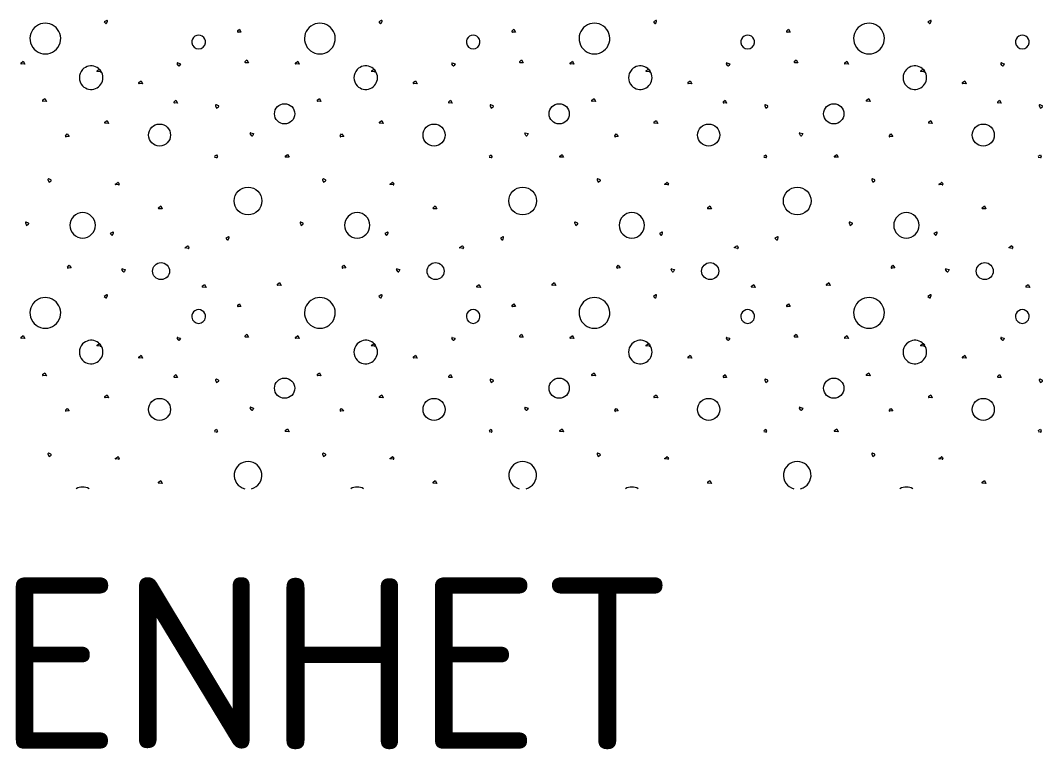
# Model space of a CAD drawing. Header units: millimetres. Extents: x 15 to 2176, y 3 to 641.
# Drawn here: x 1816.3 to 1875.9, y 3.3 to 45.8 of the extents above; entities that cross this region are included whole.
import ezdxf
from ezdxf.xclip import XClip

# ---------------------------------------------------------------- set-up
doc = ezdxf.new("R2010")
doc.units = ezdxf.units.MM
doc.header["$MEASUREMENT"] = 0
doc.header["$XCLIPFRAME"] = 0
doc.layers.add('A--------P-', color=7, linetype='Continuous')
doc.layers.add('A-L-10--EF-', color=4, linetype='Continuous', lineweight=0)
doc.styles.add('ISO', font='')
doc.styles.get('ISO').set_extended_font_data('ISOCPEUR')

# ---------------------------------------------------------------- blocks, each defined once
blk = doc.blocks.new('*X12')
at = {"layer": 'A-L-10--EF-'}
for p, q in [((1821.371, 45.779), (1821.223, 45.693)), ((1821.223, 45.693), (1821.29, 45.618)), ((1821.38, 45.638), (1821.413, 45.746)), ((1837.371, 45.779), (1837.223, 45.693)), ((1837.223, 45.693), (1837.29, 45.618)), ((1837.38, 45.638), (1837.413, 45.746)), ((1853.371, 45.779), (1853.223, 45.693)), ((1853.223, 45.693), (1853.29, 45.618)), ((1853.38, 45.638), (1853.413, 45.746)), ((1869.371, 45.779), (1869.223, 45.693)), ((1869.223, 45.693), (1869.29, 45.618)), ((1869.38, 45.638), (1869.413, 45.746)), ((1828.996, 45.175), (1829.098, 45.264)), ((1829.193, 45.095), (1829.024, 45.099)), ((1829.098, 45.264), (1829.193, 45.095)), ((1844.996, 45.175), (1845.098, 45.264)), ((1845.193, 45.095), (1845.024, 45.099)), ((1845.098, 45.264), (1845.193, 45.095)), ((1860.996, 45.175), (1861.098, 45.264)), ((1861.193, 45.095), (1861.024, 45.099)), ((1861.098, 45.264), (1861.193, 45.095)), ((1829.437, 43.394), (1829.538, 43.483)), ((1829.538, 43.483), (1829.633, 43.314)), ((1845.437, 43.394), (1845.538, 43.483)), ((1845.538, 43.483), (1845.633, 43.314)), ((1861.437, 43.394), (1861.538, 43.483)), ((1861.538, 43.483), (1861.633, 43.314)), ((1816.369, 43.3), (1816.505, 43.405)), ((1816.59, 43.231), (1816.385, 43.249)), ((1816.505, 43.405), (1816.59, 43.231)), ((1820.79, 42.834), (1820.912, 42.92)), ((1820.991, 42.897), (1821.016, 42.837)), ((1825.544, 43.149), (1825.475, 43.258)), ((1825.506, 43.302), (1825.672, 43.258)), ((1825.672, 43.258), (1825.619, 43.153)), ((1829.633, 43.314), (1829.464, 43.319)), ((1832.369, 43.3), (1832.505, 43.405)), ((1832.59, 43.231), (1832.385, 43.249)), ((1832.505, 43.405), (1832.59, 43.231)), ((1836.79, 42.834), (1836.912, 42.92)), ((1836.991, 42.897), (1837.016, 42.837)), ((1841.544, 43.149), (1841.475, 43.258)), ((1841.506, 43.302), (1841.672, 43.258)), ((1841.672, 43.258), (1841.619, 43.153)), ((1845.633, 43.314), (1845.464, 43.319)), ((1848.369, 43.3), (1848.505, 43.405)), ((1848.59, 43.231), (1848.385, 43.249)), ((1848.505, 43.405), (1848.59, 43.231)), ((1852.79, 42.834), (1852.912, 42.92)), ((1852.991, 42.897), (1853.016, 42.837)), ((1857.544, 43.149), (1857.475, 43.258)), ((1857.506, 43.302), (1857.672, 43.258)), ((1857.672, 43.258), (1857.619, 43.153)), ((1861.633, 43.314), (1861.464, 43.319)), ((1864.369, 43.3), (1864.505, 43.405)), ((1864.59, 43.231), (1864.385, 43.249)), ((1864.505, 43.405), (1864.59, 43.231)), ((1868.79, 42.834), (1868.912, 42.92)), ((1868.991, 42.897), (1869.016, 42.837)), ((1873.544, 43.149), (1873.475, 43.258)), ((1873.506, 43.302), (1873.672, 43.258)), ((1873.672, 43.258), (1873.619, 43.153)), ((1820.978, 42.787), (1820.795, 42.812)), ((1836.978, 42.787), (1836.795, 42.812)), ((1852.978, 42.787), (1852.795, 42.812)), ((1868.978, 42.787), (1868.795, 42.812)), ((1823.235, 42.155), (1823.371, 42.261)), ((1823.456, 42.086), (1823.251, 42.104)), ((1823.371, 42.261), (1823.456, 42.086)), ((1839.235, 42.155), (1839.371, 42.261)), ((1839.456, 42.086), (1839.251, 42.104)), ((1839.371, 42.261), (1839.456, 42.086)), ((1855.235, 42.155), (1855.371, 42.261)), ((1855.456, 42.086), (1855.251, 42.104)), ((1855.371, 42.261), (1855.456, 42.086)), ((1871.235, 42.155), (1871.371, 42.261)), ((1871.456, 42.086), (1871.251, 42.104)), ((1871.371, 42.261), (1871.456, 42.086)), ((1817.635, 41.127), (1817.77, 41.232)), ((1817.77, 41.232), (1817.855, 41.058)), ((1825.296, 41.045), (1825.397, 41.134)), ((1825.397, 41.134), (1825.492, 40.965)), ((1833.635, 41.127), (1833.77, 41.232)), ((1833.77, 41.232), (1833.855, 41.058)), ((1841.296, 41.045), (1841.397, 41.134)), ((1841.397, 41.134), (1841.492, 40.965)), ((1849.635, 41.127), (1849.77, 41.232)), ((1849.77, 41.232), (1849.855, 41.058)), ((1857.296, 41.045), (1857.397, 41.134)), ((1857.397, 41.134), (1857.492, 40.965)), ((1865.635, 41.127), (1865.77, 41.232)), ((1865.77, 41.232), (1865.855, 41.058)), ((1873.296, 41.045), (1873.397, 41.134)), ((1873.397, 41.134), (1873.492, 40.965)), ((1817.855, 41.058), (1817.65, 41.075)), ((1825.492, 40.965), (1825.323, 40.969)), ((1827.712, 40.811), (1827.773, 40.671)), ((1827.884, 40.804), (1827.759, 40.859)), ((1827.773, 40.671), (1827.889, 40.754)), ((1833.855, 41.058), (1833.65, 41.075)), ((1841.492, 40.965), (1841.323, 40.969)), ((1843.712, 40.811), (1843.773, 40.671)), ((1843.884, 40.804), (1843.759, 40.859)), ((1843.773, 40.671), (1843.889, 40.754)), ((1849.855, 41.058), (1849.65, 41.075)), ((1857.492, 40.965), (1857.323, 40.969)), ((1859.712, 40.811), (1859.773, 40.671)), ((1859.884, 40.804), (1859.759, 40.859)), ((1859.773, 40.671), (1859.889, 40.754)), ((1865.855, 41.058), (1865.65, 41.075)), ((1873.492, 40.965), (1873.323, 40.969)), ((1875.712, 40.811), (1875.773, 40.671)), ((1875.884, 40.804), (1875.759, 40.859)), ((1875.773, 40.671), (1875.889, 40.754)), ((1821.257, 39.847), (1821.392, 39.953)), ((1821.392, 39.953), (1821.477, 39.778)), ((1837.257, 39.847), (1837.392, 39.953)), ((1837.392, 39.953), (1837.477, 39.778)), ((1853.257, 39.847), (1853.392, 39.953)), ((1853.392, 39.953), (1853.477, 39.778)), ((1869.257, 39.847), (1869.392, 39.953)), ((1869.392, 39.953), (1869.477, 39.778)), ((1821.477, 39.778), (1821.272, 39.796)), ((1837.477, 39.778), (1837.272, 39.796)), ((1853.477, 39.778), (1853.272, 39.796)), ((1869.477, 39.778), (1869.272, 39.796)), ((1818.973, 39.058), (1819.059, 39.162)), ((1819.179, 39.009), (1819.011, 38.988)), ((1819.059, 39.162), (1819.179, 39.009)), ((1829.799, 39.072), (1829.729, 39.182)), ((1829.761, 39.225), (1829.927, 39.181)), ((1829.927, 39.181), (1829.874, 39.076)), ((1834.973, 39.058), (1835.059, 39.162)), ((1835.179, 39.009), (1835.011, 38.988)), ((1835.059, 39.162), (1835.179, 39.009)), ((1845.799, 39.072), (1845.729, 39.182)), ((1845.761, 39.225), (1845.927, 39.181)), ((1845.927, 39.181), (1845.874, 39.076)), ((1850.973, 39.058), (1851.059, 39.162)), ((1851.179, 39.009), (1851.011, 38.988)), ((1851.059, 39.162), (1851.179, 39.009)), ((1861.799, 39.072), (1861.729, 39.182)), ((1861.761, 39.225), (1861.927, 39.181)), ((1861.927, 39.181), (1861.874, 39.076)), ((1866.973, 39.058), (1867.059, 39.162)), ((1867.179, 39.009), (1867.011, 38.988)), ((1867.059, 39.162), (1867.179, 39.009)), ((1827.652, 37.862), (1827.772, 37.947)), ((1827.773, 37.779), (1827.652, 37.795)), ((1827.772, 37.947), (1827.819, 37.839)), ((1831.772, 37.869), (1831.907, 37.974)), ((1831.992, 37.8), (1831.787, 37.818)), ((1831.907, 37.974), (1831.992, 37.8)), ((1843.652, 37.862), (1843.772, 37.947)), ((1843.773, 37.779), (1843.652, 37.795)), ((1843.772, 37.947), (1843.819, 37.839)), ((1847.772, 37.869), (1847.907, 37.974)), ((1847.992, 37.8), (1847.787, 37.818)), ((1847.907, 37.974), (1847.992, 37.8)), ((1859.652, 37.862), (1859.772, 37.947)), ((1859.773, 37.779), (1859.652, 37.795)), ((1859.772, 37.947), (1859.819, 37.839)), ((1863.772, 37.869), (1863.907, 37.974)), ((1863.992, 37.8), (1863.787, 37.818)), ((1863.907, 37.974), (1863.992, 37.8)), ((1875.652, 37.862), (1875.772, 37.947)), ((1875.773, 37.779), (1875.652, 37.795)), ((1875.772, 37.947), (1875.819, 37.839)), ((1817.946, 36.492), (1818.008, 36.351)), ((1818.119, 36.484), (1817.994, 36.539)), ((1818.008, 36.351), (1818.124, 36.435)), ((1833.946, 36.492), (1834.008, 36.351)), ((1834.119, 36.484), (1833.994, 36.539)), ((1834.008, 36.351), (1834.124, 36.435)), ((1849.946, 36.492), (1850.008, 36.351)), ((1850.119, 36.484), (1849.994, 36.539)), ((1850.008, 36.351), (1850.124, 36.435)), ((1865.946, 36.492), (1866.008, 36.351)), ((1866.119, 36.484), (1865.994, 36.539)), ((1866.008, 36.351), (1866.124, 36.435)), ((1821.869, 36.236), (1821.991, 36.322)), ((1822.058, 36.189), (1821.874, 36.214)), ((1822.07, 36.299), (1822.096, 36.239)), ((1837.869, 36.236), (1837.991, 36.322)), ((1838.058, 36.189), (1837.874, 36.214)), ((1838.07, 36.299), (1838.096, 36.239)), ((1853.869, 36.236), (1853.991, 36.322)), ((1854.058, 36.189), (1853.874, 36.214)), ((1854.07, 36.299), (1854.096, 36.239)), ((1869.869, 36.236), (1869.991, 36.322)), ((1870.058, 36.189), (1869.874, 36.214)), ((1870.07, 36.299), (1870.096, 36.239)), ((1824.382, 34.857), (1824.517, 34.962)), ((1824.602, 34.788), (1824.397, 34.805)), ((1824.517, 34.962), (1824.602, 34.788)), ((1840.382, 34.857), (1840.517, 34.962)), ((1840.602, 34.788), (1840.397, 34.805)), ((1840.517, 34.962), (1840.602, 34.788)), ((1856.382, 34.857), (1856.517, 34.962)), ((1856.602, 34.788), (1856.397, 34.805)), ((1856.517, 34.962), (1856.602, 34.788)), ((1872.382, 34.857), (1872.517, 34.962)), ((1872.602, 34.788), (1872.397, 34.805)), ((1872.517, 34.962), (1872.602, 34.788)), ((1816.634, 33.974), (1816.696, 33.834)), ((1816.807, 33.967), (1816.682, 34.022)), ((1832.634, 33.974), (1832.696, 33.834)), ((1832.807, 33.967), (1832.682, 34.022)), ((1848.634, 33.974), (1848.696, 33.834)), ((1848.807, 33.967), (1848.682, 34.022)), ((1864.634, 33.974), (1864.696, 33.834)), ((1864.807, 33.967), (1864.682, 34.022)), ((1816.696, 33.834), (1816.812, 33.917)), ((1821.722, 33.438), (1821.573, 33.352)), ((1821.731, 33.297), (1821.764, 33.404)), ((1832.696, 33.834), (1832.812, 33.917)), ((1837.722, 33.438), (1837.573, 33.352)), ((1837.731, 33.297), (1837.764, 33.404)), ((1848.696, 33.834), (1848.812, 33.917)), ((1853.722, 33.438), (1853.573, 33.352)), ((1853.731, 33.297), (1853.764, 33.404)), ((1864.696, 33.834), (1864.812, 33.917)), ((1869.722, 33.438), (1869.573, 33.352)), ((1869.731, 33.297), (1869.764, 33.404)), ((1821.573, 33.352), (1821.641, 33.277)), ((1828.457, 33.163), (1828.309, 33.077)), ((1828.309, 33.077), (1828.376, 33.002)), ((1828.466, 33.022), (1828.499, 33.129)), ((1837.573, 33.352), (1837.641, 33.277)), ((1844.457, 33.163), (1844.309, 33.077)), ((1844.309, 33.077), (1844.376, 33.002)), ((1844.466, 33.022), (1844.499, 33.129)), ((1853.573, 33.352), (1853.641, 33.277)), ((1860.457, 33.163), (1860.309, 33.077)), ((1860.309, 33.077), (1860.376, 33.002)), ((1860.466, 33.022), (1860.499, 33.129)), ((1869.573, 33.352), (1869.641, 33.277)), ((1825.935, 32.536), (1826.057, 32.621)), ((1826.124, 32.489), (1825.941, 32.514)), ((1826.136, 32.599), (1826.162, 32.539)), ((1841.935, 32.536), (1842.057, 32.621)), ((1842.124, 32.489), (1841.941, 32.514)), ((1842.136, 32.599), (1842.162, 32.539)), ((1857.935, 32.536), (1858.057, 32.621)), ((1858.124, 32.489), (1857.941, 32.514)), ((1858.136, 32.599), (1858.162, 32.539)), ((1873.935, 32.536), (1874.057, 32.621)), ((1874.124, 32.489), (1873.941, 32.514)), ((1874.136, 32.599), (1874.162, 32.539)), ((1819.091, 31.402), (1819.177, 31.506)), ((1819.297, 31.353), (1819.129, 31.332)), ((1819.177, 31.506), (1819.297, 31.353)), ((1822.323, 31.141), (1822.254, 31.251)), ((1822.286, 31.294), (1822.451, 31.25)), ((1822.451, 31.25), (1822.398, 31.145)), ((1835.091, 31.402), (1835.177, 31.506)), ((1835.297, 31.353), (1835.129, 31.332)), ((1835.177, 31.506), (1835.297, 31.353)), ((1838.323, 31.141), (1838.254, 31.251)), ((1838.286, 31.294), (1838.451, 31.25)), ((1838.451, 31.25), (1838.398, 31.145)), ((1851.091, 31.402), (1851.177, 31.506)), ((1851.297, 31.353), (1851.129, 31.332)), ((1851.177, 31.506), (1851.297, 31.353)), ((1854.323, 31.141), (1854.254, 31.251)), ((1854.286, 31.294), (1854.451, 31.25)), ((1854.451, 31.25), (1854.398, 31.145)), ((1867.091, 31.402), (1867.177, 31.506)), ((1867.297, 31.353), (1867.129, 31.332)), ((1867.177, 31.506), (1867.297, 31.353)), ((1870.323, 31.141), (1870.254, 31.251)), ((1870.286, 31.294), (1870.451, 31.25)), ((1870.451, 31.25), (1870.398, 31.145)), ((1826.936, 30.286), (1827.071, 30.391)), ((1827.071, 30.391), (1827.156, 30.216)), ((1831.31, 30.39), (1831.446, 30.495)), ((1831.446, 30.495), (1831.531, 30.321)), ((1842.936, 30.286), (1843.071, 30.391)), ((1843.071, 30.391), (1843.156, 30.216)), ((1847.31, 30.39), (1847.446, 30.495)), ((1847.446, 30.495), (1847.531, 30.321)), ((1858.936, 30.286), (1859.071, 30.391)), ((1859.071, 30.391), (1859.156, 30.216)), ((1863.31, 30.39), (1863.446, 30.495)), ((1863.446, 30.495), (1863.531, 30.321)), ((1874.936, 30.286), (1875.071, 30.391)), ((1875.071, 30.391), (1875.156, 30.216)), ((1827.156, 30.216), (1826.951, 30.234)), ((1831.531, 30.321), (1831.326, 30.338)), ((1843.156, 30.216), (1842.951, 30.234)), ((1847.531, 30.321), (1847.326, 30.338)), ((1859.156, 30.216), (1858.951, 30.234)), ((1863.531, 30.321), (1863.326, 30.338)), ((1875.156, 30.216), (1874.951, 30.234)), ((1821.371, 29.779), (1821.223, 29.693)), ((1821.223, 29.693), (1821.29, 29.618)), ((1821.38, 29.638), (1821.413, 29.746)), ((1828.996, 29.175), (1829.098, 29.264)), ((1829.098, 29.264), (1829.193, 29.095)), ((1837.371, 29.779), (1837.223, 29.693)), ((1837.223, 29.693), (1837.29, 29.618)), ((1837.38, 29.638), (1837.413, 29.746)), ((1844.996, 29.175), (1845.098, 29.264)), ((1845.098, 29.264), (1845.193, 29.095)), ((1853.371, 29.779), (1853.223, 29.693)), ((1853.223, 29.693), (1853.29, 29.618)), ((1853.38, 29.638), (1853.413, 29.746)), ((1860.996, 29.175), (1861.098, 29.264)), ((1861.098, 29.264), (1861.193, 29.095)), ((1869.371, 29.779), (1869.223, 29.693)), ((1869.223, 29.693), (1869.29, 29.618)), ((1869.38, 29.638), (1869.413, 29.746)), ((1829.193, 29.095), (1829.024, 29.099)), ((1845.193, 29.095), (1845.024, 29.099)), ((1861.193, 29.095), (1861.024, 29.099)), ((1816.369, 27.3), (1816.505, 27.405)), ((1816.505, 27.405), (1816.59, 27.231)), ((1829.437, 27.394), (1829.538, 27.483)), ((1829.538, 27.483), (1829.633, 27.314)), ((1832.369, 27.3), (1832.505, 27.405)), ((1832.505, 27.405), (1832.59, 27.231)), ((1845.437, 27.394), (1845.538, 27.483)), ((1845.538, 27.483), (1845.633, 27.314)), ((1848.369, 27.3), (1848.505, 27.405)), ((1848.505, 27.405), (1848.59, 27.231)), ((1861.437, 27.394), (1861.538, 27.483)), ((1861.538, 27.483), (1861.633, 27.314)), ((1864.369, 27.3), (1864.505, 27.405)), ((1864.505, 27.405), (1864.59, 27.231)), ((1816.59, 27.231), (1816.385, 27.249)), ((1820.79, 26.834), (1820.912, 26.92)), ((1820.978, 26.787), (1820.795, 26.812)), ((1820.991, 26.897), (1821.016, 26.837)), ((1825.544, 27.149), (1825.475, 27.258)), ((1825.506, 27.302), (1825.672, 27.258)), ((1825.672, 27.258), (1825.619, 27.153)), ((1829.633, 27.314), (1829.464, 27.319)), ((1832.59, 27.231), (1832.385, 27.249)), ((1836.79, 26.834), (1836.912, 26.92)), ((1836.978, 26.787), (1836.795, 26.812)), ((1836.991, 26.897), (1837.016, 26.837)), ((1841.544, 27.149), (1841.475, 27.258)), ((1841.506, 27.302), (1841.672, 27.258)), ((1841.672, 27.258), (1841.619, 27.153)), ((1845.633, 27.314), (1845.464, 27.319)), ((1848.59, 27.231), (1848.385, 27.249)), ((1852.79, 26.834), (1852.912, 26.92)), ((1852.978, 26.787), (1852.795, 26.812)), ((1852.991, 26.897), (1853.016, 26.837)), ((1857.544, 27.149), (1857.475, 27.258)), ((1857.506, 27.302), (1857.672, 27.258)), ((1857.672, 27.258), (1857.619, 27.153)), ((1861.633, 27.314), (1861.464, 27.319)), ((1864.59, 27.231), (1864.385, 27.249)), ((1868.79, 26.834), (1868.912, 26.92)), ((1868.978, 26.787), (1868.795, 26.812)), ((1868.991, 26.897), (1869.016, 26.837)), ((1873.544, 27.149), (1873.475, 27.258)), ((1873.506, 27.302), (1873.672, 27.258)), ((1873.672, 27.258), (1873.619, 27.153)), ((1823.235, 26.155), (1823.371, 26.261)), ((1823.371, 26.261), (1823.456, 26.086)), ((1839.235, 26.155), (1839.371, 26.261)), ((1839.371, 26.261), (1839.456, 26.086)), ((1855.235, 26.155), (1855.371, 26.261)), ((1855.371, 26.261), (1855.456, 26.086)), ((1871.235, 26.155), (1871.371, 26.261)), ((1871.371, 26.261), (1871.456, 26.086)), ((1823.456, 26.086), (1823.251, 26.104)), ((1839.456, 26.086), (1839.251, 26.104)), ((1855.456, 26.086), (1855.251, 26.104)), ((1871.456, 26.086), (1871.251, 26.104)), ((1817.635, 25.127), (1817.77, 25.232)), ((1817.855, 25.058), (1817.65, 25.075)), ((1817.77, 25.232), (1817.855, 25.058)), ((1825.296, 25.045), (1825.397, 25.134)), ((1825.397, 25.134), (1825.492, 24.965)), ((1833.635, 25.127), (1833.77, 25.232)), ((1833.855, 25.058), (1833.65, 25.075)), ((1833.77, 25.232), (1833.855, 25.058)), ((1841.296, 25.045), (1841.397, 25.134)), ((1841.397, 25.134), (1841.492, 24.965)), ((1849.635, 25.127), (1849.77, 25.232)), ((1849.855, 25.058), (1849.65, 25.075)), ((1849.77, 25.232), (1849.855, 25.058)), ((1857.296, 25.045), (1857.397, 25.134)), ((1857.397, 25.134), (1857.492, 24.965)), ((1865.635, 25.127), (1865.77, 25.232)), ((1865.855, 25.058), (1865.65, 25.075)), ((1865.77, 25.232), (1865.855, 25.058)), ((1873.296, 25.045), (1873.397, 25.134)), ((1873.397, 25.134), (1873.492, 24.965)), ((1825.492, 24.965), (1825.323, 24.969)), ((1827.712, 24.811), (1827.773, 24.671)), ((1827.884, 24.804), (1827.759, 24.859)), ((1827.773, 24.671), (1827.889, 24.754)), ((1841.492, 24.965), (1841.323, 24.969)), ((1843.712, 24.811), (1843.773, 24.671)), ((1843.884, 24.804), (1843.759, 24.859)), ((1843.773, 24.671), (1843.889, 24.754)), ((1857.492, 24.965), (1857.323, 24.969)), ((1859.712, 24.811), (1859.773, 24.671)), ((1859.884, 24.804), (1859.759, 24.859)), ((1859.773, 24.671), (1859.889, 24.754)), ((1873.492, 24.965), (1873.323, 24.969)), ((1875.712, 24.811), (1875.773, 24.671)), ((1875.884, 24.804), (1875.759, 24.859)), ((1875.773, 24.671), (1875.889, 24.754)), ((1821.257, 23.847), (1821.392, 23.953)), ((1821.392, 23.953), (1821.477, 23.778)), ((1837.257, 23.847), (1837.392, 23.953)), ((1837.392, 23.953), (1837.477, 23.778)), ((1853.257, 23.847), (1853.392, 23.953)), ((1853.392, 23.953), (1853.477, 23.778)), ((1869.257, 23.847), (1869.392, 23.953)), ((1869.392, 23.953), (1869.477, 23.778)), ((1821.477, 23.778), (1821.272, 23.796)), ((1837.477, 23.778), (1837.272, 23.796)), ((1853.477, 23.778), (1853.272, 23.796)), ((1869.477, 23.778), (1869.272, 23.796)), ((1818.973, 23.058), (1819.059, 23.162)), ((1819.179, 23.009), (1819.011, 22.988)), ((1819.059, 23.162), (1819.179, 23.009)), ((1829.799, 23.072), (1829.729, 23.182)), ((1829.761, 23.225), (1829.927, 23.181)), ((1829.927, 23.181), (1829.874, 23.076)), ((1834.973, 23.058), (1835.059, 23.162)), ((1835.179, 23.009), (1835.011, 22.988)), ((1835.059, 23.162), (1835.179, 23.009)), ((1845.799, 23.072), (1845.729, 23.182)), ((1845.761, 23.225), (1845.927, 23.181)), ((1845.927, 23.181), (1845.874, 23.076)), ((1850.973, 23.058), (1851.059, 23.162)), ((1851.179, 23.009), (1851.011, 22.988)), ((1851.059, 23.162), (1851.179, 23.009)), ((1861.799, 23.072), (1861.729, 23.182)), ((1861.761, 23.225), (1861.927, 23.181)), ((1861.927, 23.181), (1861.874, 23.076)), ((1866.973, 23.058), (1867.059, 23.162)), ((1867.179, 23.009), (1867.011, 22.988)), ((1867.059, 23.162), (1867.179, 23.009)), ((1827.652, 21.862), (1827.772, 21.947)), ((1827.773, 21.779), (1827.652, 21.795)), ((1827.772, 21.947), (1827.819, 21.839)), ((1831.772, 21.869), (1831.907, 21.974)), ((1831.992, 21.8), (1831.787, 21.818)), ((1831.907, 21.974), (1831.992, 21.8)), ((1843.652, 21.862), (1843.772, 21.947)), ((1843.773, 21.779), (1843.652, 21.795)), ((1843.772, 21.947), (1843.819, 21.839)), ((1847.772, 21.869), (1847.907, 21.974)), ((1847.992, 21.8), (1847.787, 21.818)), ((1847.907, 21.974), (1847.992, 21.8)), ((1859.652, 21.862), (1859.772, 21.947)), ((1859.773, 21.779), (1859.652, 21.795)), ((1859.772, 21.947), (1859.819, 21.839)), ((1863.772, 21.869), (1863.907, 21.974)), ((1863.992, 21.8), (1863.787, 21.818)), ((1863.907, 21.974), (1863.992, 21.8)), ((1875.652, 21.862), (1875.772, 21.947)), ((1875.773, 21.779), (1875.652, 21.795)), ((1875.772, 21.947), (1875.819, 21.839)), ((1817.946, 20.492), (1818.008, 20.351)), ((1818.119, 20.484), (1817.994, 20.539)), ((1818.008, 20.351), (1818.124, 20.435)), ((1821.869, 20.236), (1821.991, 20.322)), ((1822.07, 20.299), (1822.096, 20.239)), ((1833.946, 20.492), (1834.008, 20.351)), ((1834.119, 20.484), (1833.994, 20.539)), ((1834.008, 20.351), (1834.124, 20.435)), ((1837.869, 20.236), (1837.991, 20.322)), ((1838.07, 20.299), (1838.096, 20.239)), ((1849.946, 20.492), (1850.008, 20.351)), ((1850.119, 20.484), (1849.994, 20.539)), ((1850.008, 20.351), (1850.124, 20.435)), ((1853.869, 20.236), (1853.991, 20.322)), ((1854.07, 20.299), (1854.096, 20.239)), ((1865.946, 20.492), (1866.008, 20.351)), ((1866.119, 20.484), (1865.994, 20.539)), ((1866.008, 20.351), (1866.124, 20.435)), ((1869.869, 20.236), (1869.991, 20.322)), ((1870.07, 20.299), (1870.096, 20.239)), ((1822.058, 20.189), (1821.874, 20.214)), ((1838.058, 20.189), (1837.874, 20.214)), ((1854.058, 20.189), (1853.874, 20.214)), ((1870.058, 20.189), (1869.874, 20.214)), ((1824.382, 18.857), (1824.517, 18.962)), ((1824.602, 18.788), (1824.397, 18.805)), ((1824.517, 18.962), (1824.602, 18.788)), ((1840.382, 18.857), (1840.517, 18.962)), ((1840.602, 18.788), (1840.397, 18.805)), ((1840.517, 18.962), (1840.602, 18.788)), ((1856.382, 18.857), (1856.517, 18.962)), ((1856.602, 18.788), (1856.397, 18.805)), ((1856.517, 18.962), (1856.602, 18.788)), ((1872.382, 18.857), (1872.517, 18.962)), ((1872.602, 18.788), (1872.397, 18.805)), ((1872.517, 18.962), (1872.602, 18.788))]:
    blk.add_line(p, q, dxfattribs=at)
for centre, radius in [((1831.735, 40.337), 0.59), ((1847.735, 40.337), 0.59), ((1863.735, 40.337), 0.59), ((1824.445, 39.098), 0.643), ((1840.445, 39.098), 0.643), ((1856.445, 39.098), 0.643), ((1872.445, 39.098), 0.643), ((1829.605, 35.257), 0.807), ((1845.605, 35.257), 0.807), ((1861.605, 35.257), 0.807), ((1824.533, 31.166), 0.496), ((1840.533, 31.166), 0.496), ((1856.533, 31.166), 0.496), ((1872.533, 31.166), 0.496), ((1831.735, 24.337), 0.59), ((1847.735, 24.337), 0.59), ((1863.735, 24.337), 0.59), ((1824.445, 23.098), 0.643), ((1840.445, 23.098), 0.643), ((1856.445, 23.098), 0.643), ((1872.445, 23.098), 0.643)]:
    blk.add_circle(centre, radius, dxfattribs=at)
for centre, radius, start, end in [((1817.789, 44.727), 0.897, 343.60886, 196.39114), ((1821.33, 45.654), 0.0528, 221.92131, 342.82539), ((1821.386, 45.754), 0.0288, 342.82539, 120), ((1833.789, 44.727), 0.897, 343.60886, 196.39114), ((1837.33, 45.654), 0.0528, 221.92131, 342.82539), ((1837.386, 45.754), 0.0288, 342.82539, 120), ((1849.789, 44.727), 0.897, 343.60886, 196.39114), ((1853.33, 45.654), 0.0528, 221.92131, 342.82539), ((1853.386, 45.754), 0.0288, 342.82539, 120), ((1865.789, 44.727), 0.897, 343.60886, 196.39114), ((1869.33, 45.654), 0.0528, 221.92131, 342.82539), ((1869.386, 45.754), 0.0288, 342.82539, 120), ((1826.722, 44.518), 0.4, 353.70667, 186.29333), ((1829.025, 45.143), 0.0432, 131.23861, 268.41323), ((1842.722, 44.518), 0.4, 353.70667, 186.29333), ((1845.025, 45.143), 0.0432, 131.23861, 268.41323), ((1858.722, 44.518), 0.4, 353.70667, 186.29333), ((1861.025, 45.143), 0.0432, 131.23861, 268.41323), ((1874.722, 44.518), 0.4, 353.70667, 186.29333), ((1817.789, 44.727), 0.897, 196.39114, 343.60886), ((1826.722, 44.518), 0.4, 186.29333, 353.70667), ((1833.789, 44.727), 0.897, 196.39114, 343.60886), ((1842.722, 44.518), 0.4, 186.29333, 353.70667), ((1849.789, 44.727), 0.897, 196.39114, 343.60886), ((1858.722, 44.518), 0.4, 186.29333, 353.70667), ((1865.789, 44.727), 0.897, 196.39114, 343.60886), ((1874.722, 44.518), 0.4, 186.29333, 353.70667), ((1816.387, 43.277), 0.0288, 127.90217, 265.07679), ((1820.46, 42.445), 0.686, 136.1287, 223.8713), ((1820.46, 42.445), 0.686, 223.8713, 136.1287), ((1820.942, 42.876), 0.0528, 23.19256, 125.11386), ((1825.499, 43.274), 0.0288, 75.20671, 212.38132), ((1825.581, 43.172), 0.0432, 212.38132, 333.2854), ((1829.465, 43.362), 0.0432, 131.23861, 268.41323), ((1832.387, 43.277), 0.0288, 127.90217, 265.07679), ((1836.46, 42.445), 0.686, 136.1287, 223.8713), ((1836.46, 42.445), 0.686, 223.8713, 136.1287), ((1836.942, 42.876), 0.0528, 23.19256, 125.11386), ((1841.499, 43.274), 0.0288, 75.20671, 212.38132), ((1841.581, 43.172), 0.0432, 212.38132, 333.2854), ((1845.465, 43.362), 0.0432, 131.23861, 268.41323), ((1848.387, 43.277), 0.0288, 127.90217, 265.07679), ((1852.46, 42.445), 0.686, 136.1287, 223.8713), ((1852.46, 42.445), 0.686, 223.8713, 136.1287), ((1852.942, 42.876), 0.0528, 23.19256, 125.11386), ((1857.499, 43.274), 0.0288, 75.20671, 212.38132), ((1857.581, 43.172), 0.0432, 212.38132, 333.2854), ((1861.465, 43.362), 0.0432, 131.23861, 268.41323), ((1864.387, 43.277), 0.0288, 127.90217, 265.07679), ((1868.46, 42.445), 0.686, 136.1287, 223.8713), ((1868.46, 42.445), 0.686, 223.8713, 136.1287), ((1868.942, 42.876), 0.0528, 23.19256, 125.11386), ((1873.499, 43.274), 0.0288, 75.20671, 212.38132), ((1873.581, 43.172), 0.0432, 212.38132, 333.2854), ((1820.797, 42.824), 0.012, 125.11386, 262.28848), ((1820.983, 42.823), 0.036, 262.28848, 23.19256), ((1836.797, 42.824), 0.012, 125.11386, 262.28848), ((1836.983, 42.823), 0.036, 262.28848, 23.19256), ((1852.797, 42.824), 0.012, 125.11386, 262.28848), ((1852.983, 42.823), 0.036, 262.28848, 23.19256), ((1868.797, 42.824), 0.012, 125.11386, 262.28848), ((1868.983, 42.823), 0.036, 262.28848, 23.19256), ((1823.253, 42.133), 0.0288, 127.90217, 265.07679), ((1839.253, 42.133), 0.0288, 127.90217, 265.07679), ((1855.253, 42.133), 0.0288, 127.90217, 265.07679), ((1871.253, 42.133), 0.0288, 127.90217, 265.07679), ((1817.653, 41.104), 0.0288, 127.90217, 265.07679), ((1833.653, 41.104), 0.0288, 127.90217, 265.07679), ((1849.653, 41.104), 0.0288, 127.90217, 265.07679), ((1865.653, 41.104), 0.0288, 127.90217, 265.07679), ((1825.325, 41.013), 0.0432, 131.23861, 268.41323), ((1827.744, 40.826), 0.036, 66.44748, 203.62209), ((1827.873, 40.778), 0.0288, 305.5434, 66.44748), ((1841.325, 41.013), 0.0432, 131.23861, 268.41323), ((1843.744, 40.826), 0.036, 66.44748, 203.62209), ((1843.873, 40.778), 0.0288, 305.5434, 66.44748), ((1857.325, 41.013), 0.0432, 131.23861, 268.41323), ((1859.744, 40.826), 0.036, 66.44748, 203.62209), ((1859.873, 40.778), 0.0288, 305.5434, 66.44748), ((1873.325, 41.013), 0.0432, 131.23861, 268.41323), ((1875.744, 40.826), 0.036, 66.44748, 203.62209), ((1875.873, 40.778), 0.0288, 305.5434, 66.44748), ((1821.275, 39.825), 0.0288, 127.90217, 265.07679), ((1837.275, 39.825), 0.0288, 127.90217, 265.07679), ((1853.275, 39.825), 0.0288, 127.90217, 265.07679), ((1869.275, 39.825), 0.0288, 127.90217, 265.07679), ((1819.006, 39.03), 0.0432, 140.11386, 277.28848), ((1829.753, 39.197), 0.0288, 75.20671, 212.38132), ((1829.835, 39.095), 0.0432, 212.38132, 333.2854), ((1835.006, 39.03), 0.0432, 140.11386, 277.28848), ((1845.753, 39.197), 0.0288, 75.20671, 212.38132), ((1845.835, 39.095), 0.0432, 212.38132, 333.2854), ((1851.006, 39.03), 0.0432, 140.11386, 277.28848), ((1861.753, 39.197), 0.0288, 75.20671, 212.38132), ((1861.835, 39.095), 0.0432, 212.38132, 333.2854), ((1867.006, 39.03), 0.0432, 140.11386, 277.28848), ((1827.779, 37.822), 0.0432, 262.28848, 23.19256), ((1831.789, 37.846), 0.0288, 127.90217, 265.07679), ((1843.779, 37.822), 0.0432, 262.28848, 23.19256), ((1847.789, 37.846), 0.0288, 127.90217, 265.07679), ((1859.779, 37.822), 0.0432, 262.28848, 23.19256), ((1863.789, 37.846), 0.0288, 127.90217, 265.07679), ((1875.779, 37.822), 0.0432, 262.28848, 23.19256), ((1817.979, 36.506), 0.036, 66.44748, 203.62209), ((1818.107, 36.458), 0.0288, 305.5434, 66.44748), ((1833.979, 36.506), 0.036, 66.44748, 203.62209), ((1834.107, 36.458), 0.0288, 305.5434, 66.44748), ((1849.979, 36.506), 0.036, 66.44748, 203.62209), ((1850.107, 36.458), 0.0288, 305.5434, 66.44748), ((1865.979, 36.506), 0.036, 66.44748, 203.62209), ((1866.107, 36.458), 0.0288, 305.5434, 66.44748), ((1821.876, 36.226), 0.012, 125.11386, 262.28848), ((1822.021, 36.278), 0.0528, 23.19256, 125.11386), ((1822.062, 36.225), 0.036, 262.28848, 23.19256), ((1837.876, 36.226), 0.012, 125.11386, 262.28848), ((1838.021, 36.278), 0.0528, 23.19256, 125.11386), ((1838.062, 36.225), 0.036, 262.28848, 23.19256), ((1853.876, 36.226), 0.012, 125.11386, 262.28848), ((1854.021, 36.278), 0.0528, 23.19256, 125.11386), ((1854.062, 36.225), 0.036, 262.28848, 23.19256), ((1869.876, 36.226), 0.012, 125.11386, 262.28848), ((1870.021, 36.278), 0.0528, 23.19256, 125.11386), ((1870.062, 36.225), 0.036, 262.28848, 23.19256), ((1819.966, 33.835), 0.74, 90, 270), ((1819.966, 33.835), 0.74, 270, 90), ((1824.4, 34.834), 0.0288, 127.90217, 265.07679), ((1835.966, 33.835), 0.74, 90, 270), ((1835.966, 33.835), 0.74, 270, 90), ((1840.4, 34.834), 0.0288, 127.90217, 265.07679), ((1851.966, 33.835), 0.74, 90, 270), ((1851.966, 33.835), 0.74, 270, 90), ((1856.4, 34.834), 0.0288, 127.90217, 265.07679), ((1867.966, 33.835), 0.74, 90, 270), ((1867.966, 33.835), 0.74, 270, 90), ((1872.4, 34.834), 0.0288, 127.90217, 265.07679), ((1816.667, 33.989), 0.036, 66.44748, 203.62209), ((1816.795, 33.941), 0.0288, 305.5434, 66.44748), ((1832.667, 33.989), 0.036, 66.44748, 203.62209), ((1832.795, 33.941), 0.0288, 305.5434, 66.44748), ((1848.667, 33.989), 0.036, 66.44748, 203.62209), ((1848.795, 33.941), 0.0288, 305.5434, 66.44748), ((1864.667, 33.989), 0.036, 66.44748, 203.62209), ((1864.795, 33.941), 0.0288, 305.5434, 66.44748), ((1821.736, 33.413), 0.0288, 342.82539, 120), ((1837.736, 33.413), 0.0288, 342.82539, 120), ((1853.736, 33.413), 0.0288, 342.82539, 120), ((1869.736, 33.413), 0.0288, 342.82539, 120), ((1821.68, 33.312), 0.0528, 221.92131, 342.82539), ((1828.416, 33.037), 0.0528, 221.92131, 342.82539), ((1828.472, 33.138), 0.0288, 342.82539, 120), ((1837.68, 33.312), 0.0528, 221.92131, 342.82539), ((1844.416, 33.037), 0.0528, 221.92131, 342.82539), ((1844.472, 33.138), 0.0288, 342.82539, 120), ((1853.68, 33.312), 0.0528, 221.92131, 342.82539), ((1860.416, 33.037), 0.0528, 221.92131, 342.82539), ((1860.472, 33.138), 0.0288, 342.82539, 120), ((1869.68, 33.312), 0.0528, 221.92131, 342.82539), ((1825.942, 32.526), 0.012, 125.11386, 262.28848), ((1826.088, 32.578), 0.0528, 23.19256, 125.11386), ((1826.129, 32.525), 0.036, 262.28848, 23.19256), ((1841.942, 32.526), 0.012, 125.11386, 262.28848), ((1842.088, 32.578), 0.0528, 23.19256, 125.11386), ((1842.129, 32.525), 0.036, 262.28848, 23.19256), ((1857.942, 32.526), 0.012, 125.11386, 262.28848), ((1858.088, 32.578), 0.0528, 23.19256, 125.11386), ((1858.129, 32.525), 0.036, 262.28848, 23.19256), ((1873.942, 32.526), 0.012, 125.11386, 262.28848), ((1874.088, 32.578), 0.0528, 23.19256, 125.11386), ((1874.129, 32.525), 0.036, 262.28848, 23.19256), ((1819.124, 31.375), 0.0432, 140.11386, 277.28848), ((1822.278, 31.266), 0.0288, 75.20671, 212.38132), ((1822.36, 31.164), 0.0432, 212.38132, 333.2854), ((1835.124, 31.375), 0.0432, 140.11386, 277.28848), ((1838.278, 31.266), 0.0288, 75.20671, 212.38132), ((1838.36, 31.164), 0.0432, 212.38132, 333.2854), ((1851.124, 31.375), 0.0432, 140.11386, 277.28848), ((1854.278, 31.266), 0.0288, 75.20671, 212.38132), ((1854.36, 31.164), 0.0432, 212.38132, 333.2854), ((1867.124, 31.375), 0.0432, 140.11386, 277.28848), ((1870.278, 31.266), 0.0288, 75.20671, 212.38132), ((1870.36, 31.164), 0.0432, 212.38132, 333.2854), ((1831.328, 30.367), 0.0288, 127.90217, 265.07679), ((1847.328, 30.367), 0.0288, 127.90217, 265.07679), ((1863.328, 30.367), 0.0288, 127.90217, 265.07679), ((1821.386, 29.754), 0.0288, 342.82539, 120), ((1826.953, 30.263), 0.0288, 127.90217, 265.07679), ((1837.386, 29.754), 0.0288, 342.82539, 120), ((1842.953, 30.263), 0.0288, 127.90217, 265.07679), ((1853.386, 29.754), 0.0288, 342.82539, 120), ((1858.953, 30.263), 0.0288, 127.90217, 265.07679), ((1869.386, 29.754), 0.0288, 342.82539, 120), ((1874.953, 30.263), 0.0288, 127.90217, 265.07679), ((1817.789, 28.727), 0.897, 343.60886, 196.39114), ((1821.33, 29.654), 0.0528, 221.92131, 342.82539), ((1833.789, 28.727), 0.897, 343.60886, 196.39114), ((1837.33, 29.654), 0.0528, 221.92131, 342.82539), ((1849.789, 28.727), 0.897, 343.60886, 196.39114), ((1853.33, 29.654), 0.0528, 221.92131, 342.82539), ((1865.789, 28.727), 0.897, 343.60886, 196.39114), ((1869.33, 29.654), 0.0528, 221.92131, 342.82539), ((1826.722, 28.518), 0.4, 353.70667, 186.29333), ((1829.025, 29.143), 0.0432, 131.23861, 268.41323), ((1842.722, 28.518), 0.4, 353.70667, 186.29333), ((1845.025, 29.143), 0.0432, 131.23861, 268.41323), ((1858.722, 28.518), 0.4, 353.70667, 186.29333), ((1861.025, 29.143), 0.0432, 131.23861, 268.41323), ((1874.722, 28.518), 0.4, 353.70667, 186.29333), ((1817.789, 28.727), 0.897, 196.39114, 343.60886), ((1826.722, 28.518), 0.4, 186.29333, 353.70667), ((1833.789, 28.727), 0.897, 196.39114, 343.60886), ((1842.722, 28.518), 0.4, 186.29333, 353.70667), ((1849.789, 28.727), 0.897, 196.39114, 343.60886), ((1858.722, 28.518), 0.4, 186.29333, 353.70667), ((1865.789, 28.727), 0.897, 196.39114, 343.60886), ((1874.722, 28.518), 0.4, 186.29333, 353.70667), ((1816.387, 27.277), 0.0288, 127.90217, 265.07679), ((1820.46, 26.445), 0.686, 136.1287, 223.8713), ((1820.46, 26.445), 0.686, 223.8713, 136.1287), ((1820.797, 26.824), 0.012, 125.11386, 262.28848), ((1820.942, 26.876), 0.0528, 23.19256, 125.11386), ((1820.983, 26.823), 0.036, 262.28848, 23.19256), ((1825.499, 27.274), 0.0288, 75.20671, 212.38132), ((1825.581, 27.172), 0.0432, 212.38132, 333.2854), ((1829.465, 27.362), 0.0432, 131.23861, 268.41323), ((1832.387, 27.277), 0.0288, 127.90217, 265.07679), ((1836.46, 26.445), 0.686, 136.1287, 223.8713), ((1836.46, 26.445), 0.686, 223.8713, 136.1287), ((1836.797, 26.824), 0.012, 125.11386, 262.28848), ((1836.942, 26.876), 0.0528, 23.19256, 125.11386), ((1836.983, 26.823), 0.036, 262.28848, 23.19256), ((1841.499, 27.274), 0.0288, 75.20671, 212.38132), ((1841.581, 27.172), 0.0432, 212.38132, 333.2854), ((1845.465, 27.362), 0.0432, 131.23861, 268.41323), ((1848.387, 27.277), 0.0288, 127.90217, 265.07679), ((1852.46, 26.445), 0.686, 136.1287, 223.8713), ((1852.46, 26.445), 0.686, 223.8713, 136.1287), ((1852.797, 26.824), 0.012, 125.11386, 262.28848), ((1852.942, 26.876), 0.0528, 23.19256, 125.11386), ((1852.983, 26.823), 0.036, 262.28848, 23.19256), ((1857.499, 27.274), 0.0288, 75.20671, 212.38132), ((1857.581, 27.172), 0.0432, 212.38132, 333.2854), ((1861.465, 27.362), 0.0432, 131.23861, 268.41323), ((1864.387, 27.277), 0.0288, 127.90217, 265.07679), ((1868.46, 26.445), 0.686, 136.1287, 223.8713), ((1868.46, 26.445), 0.686, 223.8713, 136.1287), ((1868.797, 26.824), 0.012, 125.11386, 262.28848), ((1868.942, 26.876), 0.0528, 23.19256, 125.11386), ((1868.983, 26.823), 0.036, 262.28848, 23.19256), ((1873.499, 27.274), 0.0288, 75.20671, 212.38132), ((1873.581, 27.172), 0.0432, 212.38132, 333.2854), ((1823.253, 26.133), 0.0288, 127.90217, 265.07679), ((1839.253, 26.133), 0.0288, 127.90217, 265.07679), ((1855.253, 26.133), 0.0288, 127.90217, 265.07679), ((1871.253, 26.133), 0.0288, 127.90217, 265.07679), ((1817.653, 25.104), 0.0288, 127.90217, 265.07679), ((1825.325, 25.013), 0.0432, 131.23861, 268.41323), ((1833.653, 25.104), 0.0288, 127.90217, 265.07679), ((1841.325, 25.013), 0.0432, 131.23861, 268.41323), ((1849.653, 25.104), 0.0288, 127.90217, 265.07679), ((1857.325, 25.013), 0.0432, 131.23861, 268.41323), ((1865.653, 25.104), 0.0288, 127.90217, 265.07679), ((1873.325, 25.013), 0.0432, 131.23861, 268.41323), ((1827.744, 24.826), 0.036, 66.44748, 203.62209), ((1827.873, 24.778), 0.0288, 305.5434, 66.44748), ((1843.744, 24.826), 0.036, 66.44748, 203.62209), ((1843.873, 24.778), 0.0288, 305.5434, 66.44748), ((1859.744, 24.826), 0.036, 66.44748, 203.62209), ((1859.873, 24.778), 0.0288, 305.5434, 66.44748), ((1875.744, 24.826), 0.036, 66.44748, 203.62209), ((1875.873, 24.778), 0.0288, 305.5434, 66.44748), ((1821.275, 23.825), 0.0288, 127.90217, 265.07679), ((1837.275, 23.825), 0.0288, 127.90217, 265.07679), ((1853.275, 23.825), 0.0288, 127.90217, 265.07679), ((1869.275, 23.825), 0.0288, 127.90217, 265.07679), ((1819.006, 23.03), 0.0432, 140.11386, 277.28848), ((1829.753, 23.197), 0.0288, 75.20671, 212.38132), ((1829.835, 23.095), 0.0432, 212.38132, 333.2854), ((1835.006, 23.03), 0.0432, 140.11386, 277.28848), ((1845.753, 23.197), 0.0288, 75.20671, 212.38132), ((1845.835, 23.095), 0.0432, 212.38132, 333.2854), ((1851.006, 23.03), 0.0432, 140.11386, 277.28848), ((1861.753, 23.197), 0.0288, 75.20671, 212.38132), ((1861.835, 23.095), 0.0432, 212.38132, 333.2854), ((1867.006, 23.03), 0.0432, 140.11386, 277.28848), ((1827.779, 21.822), 0.0432, 262.28848, 23.19256), ((1831.789, 21.846), 0.0288, 127.90217, 265.07679), ((1843.779, 21.822), 0.0432, 262.28848, 23.19256), ((1847.789, 21.846), 0.0288, 127.90217, 265.07679), ((1859.779, 21.822), 0.0432, 262.28848, 23.19256), ((1863.789, 21.846), 0.0288, 127.90217, 265.07679), ((1875.779, 21.822), 0.0432, 262.28848, 23.19256), ((1817.979, 20.506), 0.036, 66.44748, 203.62209), ((1818.107, 20.458), 0.0288, 305.5434, 66.44748), ((1822.021, 20.278), 0.0528, 23.19256, 125.11386), ((1833.979, 20.506), 0.036, 66.44748, 203.62209), ((1834.107, 20.458), 0.0288, 305.5434, 66.44748), ((1838.021, 20.278), 0.0528, 23.19256, 125.11386), ((1849.979, 20.506), 0.036, 66.44748, 203.62209), ((1850.107, 20.458), 0.0288, 305.5434, 66.44748), ((1854.021, 20.278), 0.0528, 23.19256, 125.11386), ((1865.979, 20.506), 0.036, 66.44748, 203.62209), ((1866.107, 20.458), 0.0288, 305.5434, 66.44748), ((1870.021, 20.278), 0.0528, 23.19256, 125.11386), ((1821.876, 20.226), 0.012, 125.11386, 262.28848), ((1822.062, 20.225), 0.036, 262.28848, 23.19256), ((1829.605, 19.257), 0.807, 284.17098, 255.82902), ((1837.876, 20.226), 0.012, 125.11386, 262.28848), ((1838.062, 20.225), 0.036, 262.28848, 23.19256), ((1845.605, 19.257), 0.807, 284.17098, 255.82902), ((1853.876, 20.226), 0.012, 125.11386, 262.28848), ((1854.062, 20.225), 0.036, 262.28848, 23.19256), ((1861.605, 19.257), 0.807, 284.17098, 255.82902), ((1869.876, 20.226), 0.012, 125.11386, 262.28848), ((1870.062, 20.225), 0.036, 262.28848, 23.19256), ((1819.966, 17.835), 0.74, 90, 120.24306), ((1819.966, 17.835), 0.74, 59.75694, 90), ((1824.4, 18.834), 0.0288, 127.90217, 265.07679), ((1835.966, 17.835), 0.74, 90, 120.24306), ((1835.966, 17.835), 0.74, 59.75694, 90), ((1840.4, 18.834), 0.0288, 127.90217, 265.07679), ((1851.966, 17.835), 0.74, 90, 120.24306), ((1851.966, 17.835), 0.74, 59.75694, 90), ((1856.4, 18.834), 0.0288, 127.90217, 265.07679), ((1867.966, 17.835), 0.74, 90, 120.24306), ((1867.966, 17.835), 0.74, 59.75694, 90), ((1872.4, 18.834), 0.0288, 127.90217, 265.07679)]:
    blk.add_arc(centre, radius, start, end, dxfattribs=at)
blk = doc.blocks.new('Drawing_4_4', base_point=(1874.468, 329.559))
blk.add_blockref('*X12', (0, 0))

msp = doc.modelspace()

# ---------------------------------------------------------------- block references
at = {"layer": 'A--------P-'}
ref = msp.add_blockref('Drawing_4_4', (1874.468, 329.559), dxfattribs=at)
XClip(ref).set_block_clipping_path([(1621.1657714889, 18.4741086751), (2127.7704267137, 640.6436337123)])

# ---------------------------------------------------------------- texts
at = {"layer": 'A--------P-', "insert": (1644.366, 3.264), "char_height": 10, "attachment_point": 7, "style": 'ISO'}
msp.add_mtext('\\A1;{\\fISOCPEUR|b0|i0|c0|p34;D SEKTION GENOM NY LÄGENHET}', dxfattribs=at)

doc.saveas('drawing.dxf')
